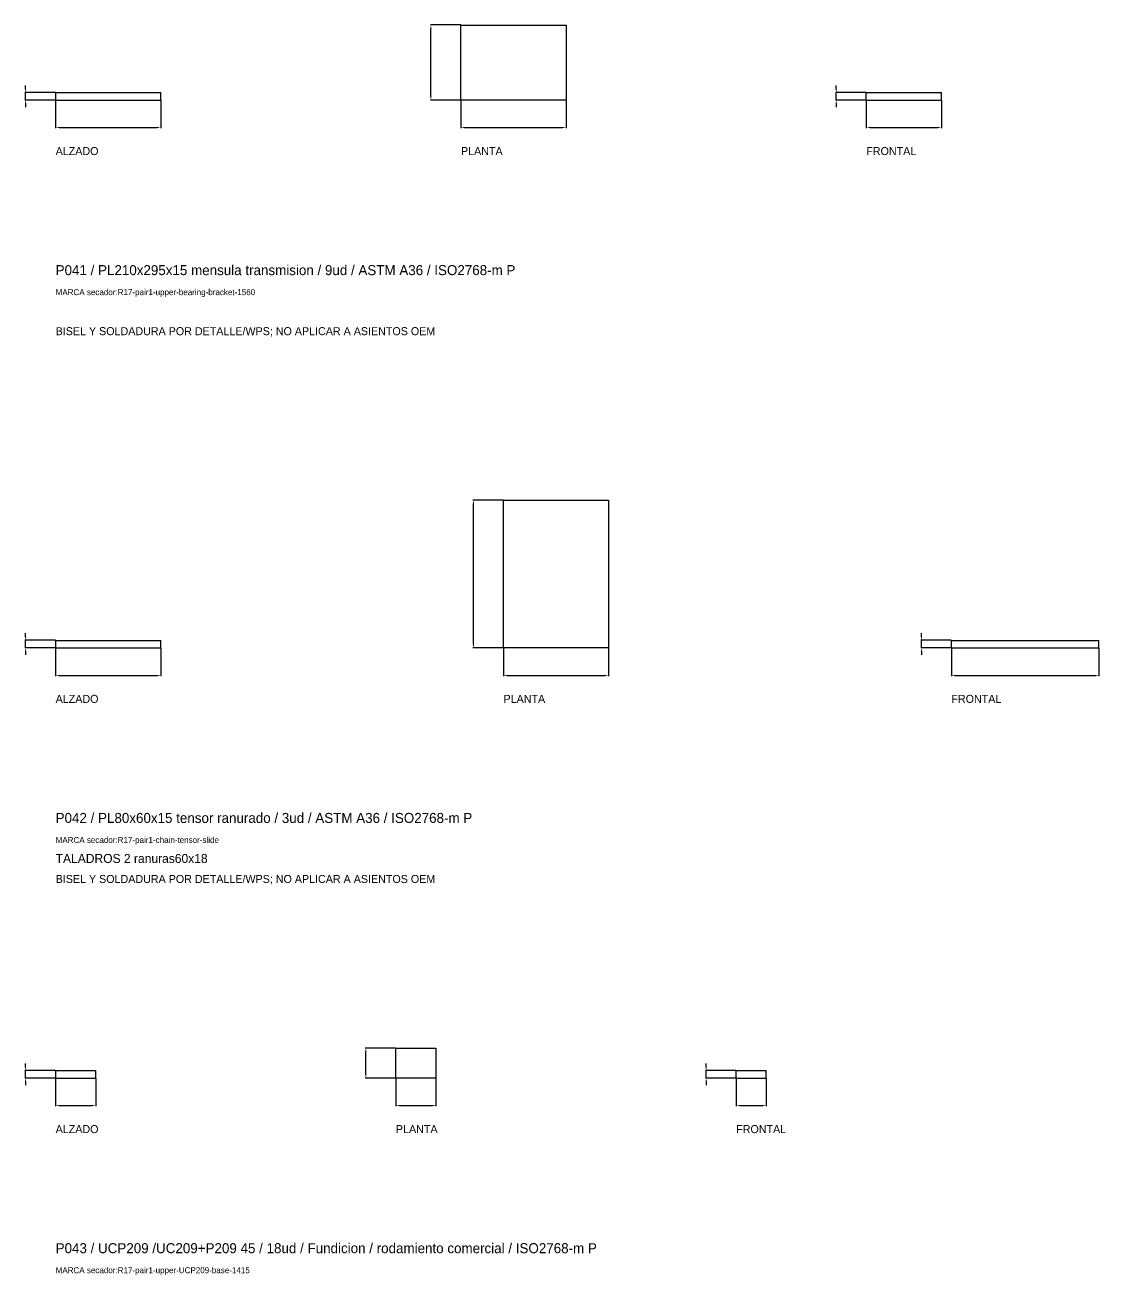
# Model space of a CAD drawing. Header units: millimetres. Extents: x -61 to 13940, y -87340 to 371.
# Drawn here: x -61 to 2085, y -53333 to -50834 of the extents above; entities that cross this region are included whole.
import ezdxf

# ---------------------------------------------------------------- set-up
doc = ezdxf.new("R2010")
doc.units = ezdxf.units.MM
for name, color, linetype in [('R18_COTAS_P', 1, 'Continuous'), ('R18_PIEZAS_P', 3, 'Continuous'), ('R18_TEXTOS', 7, 'Continuous')]:
    doc.layers.add(name, color=color, linetype=linetype)
doc.dimstyles.get("Standard").update_dxf_attribs({"dimtxt": 2.5, "dimasz": 2.5, "dimexe": 1.25, "dimexo": 0.625, "dimtad": 1, "dimcen": 2.5, "dimazin": 3, "dimtfac": 1, "dimtmove": 0, "dimatfit": 3, "dimarcsym": 0})

# ---------------------------------------------------------------- blocks, each defined once
blk = doc.blocks.new('*D243')
at = {"layer": 'Defpoints', "color": 0, "transparency": 16777216}
for p in [(0, -50984.2), (210, -50984.2), (210, -51039.2)]:
    blk.add_point(p, dxfattribs=at)
at = {"layer": 'R18_COTAS_P', "color": 0, "lineweight": -2, "transparency": 16777216}
for p, q in [((0, -50984.8), (0, -51040.5)), ((210, -50984.8), (210, -51040.5)), ((7, -51039.2), (203, -51039.2))]:
    blk.add_line(p, q, dxfattribs=at)
at = {"layer": 'R18_COTAS_P', "color": 0, "transparency": 16777216}
for points in [[(7, -51038.1), (7, -51040.4), (0, -51039.2)], [(203, -51038.1), (203, -51040.4), (210, -51039.2)]]:
    blk.add_solid(points, dxfattribs=at)
blk = doc.blocks.new('*D244')
at = {"layer": 'Defpoints', "color": 0, "transparency": 16777216}
for p in [(-60, -50969.2), (0, -50969.2), (0, -50984.2)]:
    blk.add_point(p, dxfattribs=at)
at = {"layer": 'R18_COTAS_P', "color": 0, "lineweight": -2, "transparency": 16777216}
for p, q in [((-0.6, -50969.2), (-61.3, -50969.2)), ((-60, -50962.2), (-60, -50955.2)), ((-60, -50984.2), (-60, -50969.2)), ((-0.6, -50984.2), (-61.3, -50984.2)), ((-60, -50991.2), (-60, -50998.2))]:
    blk.add_line(p, q, dxfattribs=at)
at = {"layer": 'R18_COTAS_P', "color": 0, "transparency": 16777216}
for points in [[(-61.2, -50962.2), (-58.8, -50962.2), (-60, -50969.2)], [(-61.2, -50991.2), (-58.8, -50991.2), (-60, -50984.2)]]:
    blk.add_solid(points, dxfattribs=at)
blk = doc.blocks.new('*D245')
at = {"layer": 'Defpoints', "color": 0, "transparency": 16777216}
for p in [(810, -50984.2), (1020, -50984.2), (1020, -51039.2)]:
    blk.add_point(p, dxfattribs=at)
at = {"layer": 'R18_COTAS_P', "color": 0, "lineweight": -2, "transparency": 16777216}
for p, q in [((810, -50984.8), (810, -51040.5)), ((1020, -50984.8), (1020, -51040.5)), ((817, -51039.2), (1013, -51039.2))]:
    blk.add_line(p, q, dxfattribs=at)
at = {"layer": 'R18_COTAS_P', "color": 0, "transparency": 16777216}
for points in [[(817, -51038.1), (817, -51040.4), (810, -51039.2)], [(1013, -51038.1), (1013, -51040.4), (1020, -51039.2)]]:
    blk.add_solid(points, dxfattribs=at)
blk = doc.blocks.new('*D246')
at = {"layer": 'Defpoints', "color": 0, "transparency": 16777216}
for p in [(750, -50834.2), (810, -50834.2), (810, -50984.2)]:
    blk.add_point(p, dxfattribs=at)
at = {"layer": 'R18_COTAS_P', "color": 0, "lineweight": -2, "transparency": 16777216}
for p, q in [((809.4, -50834.2), (748.8, -50834.2)), ((750, -50977.2), (750, -50841.2)), ((809.4, -50984.2), (748.8, -50984.2))]:
    blk.add_line(p, q, dxfattribs=at)
at = {"layer": 'R18_COTAS_P', "color": 0, "transparency": 16777216}
for points in [[(748.8, -50841.2), (751.2, -50841.2), (750, -50834.2)], [(748.8, -50977.2), (751.2, -50977.2), (750, -50984.2)]]:
    blk.add_solid(points, dxfattribs=at)
blk = doc.blocks.new('*D247')
at = {"layer": 'Defpoints', "color": 0, "transparency": 16777216}
for p in [(1620, -50984.2), (1770, -50984.2), (1770, -51039.2)]:
    blk.add_point(p, dxfattribs=at)
at = {"layer": 'R18_COTAS_P', "color": 0, "lineweight": -2, "transparency": 16777216}
for p, q in [((1620, -50984.8), (1620, -51040.5)), ((1770, -50984.8), (1770, -51040.5)), ((1627, -51039.2), (1763, -51039.2))]:
    blk.add_line(p, q, dxfattribs=at)
at = {"layer": 'R18_COTAS_P', "color": 0, "transparency": 16777216}
for points in [[(1627, -51038.1), (1627, -51040.4), (1620, -51039.2)], [(1763, -51038.1), (1763, -51040.4), (1770, -51039.2)]]:
    blk.add_solid(points, dxfattribs=at)
blk = doc.blocks.new('*D248')
at = {"layer": 'Defpoints', "color": 0, "transparency": 16777216}
for p in [(1560, -50969.2), (1620, -50969.2), (1620, -50984.2)]:
    blk.add_point(p, dxfattribs=at)
at = {"layer": 'R18_COTAS_P', "color": 0, "lineweight": -2, "transparency": 16777216}
for p, q in [((1619.4, -50969.2), (1558.8, -50969.2)), ((1560, -50962.2), (1560, -50955.2)), ((1560, -50984.2), (1560, -50969.2)), ((1619.4, -50984.2), (1558.8, -50984.2)), ((1560, -50991.2), (1560, -50998.2))]:
    blk.add_line(p, q, dxfattribs=at)
at = {"layer": 'R18_COTAS_P', "color": 0, "transparency": 16777216}
for points in [[(1558.8, -50962.2), (1561.2, -50962.2), (1560, -50969.2)], [(1558.8, -50991.2), (1561.2, -50991.2), (1560, -50984.2)]]:
    blk.add_solid(points, dxfattribs=at)
blk = doc.blocks.new('*D249')
at = {"layer": 'Defpoints', "color": 0, "transparency": 16777216}
for p in [(0, -52079.2), (210, -52079.2), (210, -52134.2)]:
    blk.add_point(p, dxfattribs=at)
at = {"layer": 'R18_COTAS_P', "color": 0, "lineweight": -2, "transparency": 16777216}
for p, q in [((0, -52079.8), (0, -52135.5)), ((210, -52079.8), (210, -52135.5)), ((7, -52134.2), (203, -52134.2))]:
    blk.add_line(p, q, dxfattribs=at)
at = {"layer": 'R18_COTAS_P', "color": 0, "transparency": 16777216}
for points in [[(7, -52133.1), (7, -52135.4), (0, -52134.2)], [(203, -52133.1), (203, -52135.4), (210, -52134.2)]]:
    blk.add_solid(points, dxfattribs=at)
blk = doc.blocks.new('*D250')
at = {"layer": 'Defpoints', "color": 0, "transparency": 16777216}
for p in [(-60, -52064.2), (0, -52064.2), (0, -52079.2)]:
    blk.add_point(p, dxfattribs=at)
at = {"layer": 'R18_COTAS_P', "color": 0, "lineweight": -2, "transparency": 16777216}
for p, q in [((-0.6, -52064.2), (-61.3, -52064.2)), ((-60, -52057.2), (-60, -52050.2)), ((-60, -52079.2), (-60, -52064.2)), ((-0.6, -52079.2), (-61.3, -52079.2)), ((-60, -52086.2), (-60, -52093.2))]:
    blk.add_line(p, q, dxfattribs=at)
at = {"layer": 'R18_COTAS_P', "color": 0, "transparency": 16777216}
for points in [[(-61.2, -52057.2), (-58.8, -52057.2), (-60, -52064.2)], [(-61.2, -52086.2), (-58.8, -52086.2), (-60, -52079.2)]]:
    blk.add_solid(points, dxfattribs=at)
blk = doc.blocks.new('*D251')
at = {"layer": 'Defpoints', "color": 0, "transparency": 16777216}
for p in [(895, -52079.2), (1105, -52079.2), (1105, -52134.2)]:
    blk.add_point(p, dxfattribs=at)
at = {"layer": 'R18_COTAS_P', "color": 0, "lineweight": -2, "transparency": 16777216}
for p, q in [((895, -52079.8), (895, -52135.5)), ((1105, -52079.8), (1105, -52135.5)), ((902, -52134.2), (1098, -52134.2))]:
    blk.add_line(p, q, dxfattribs=at)
at = {"layer": 'R18_COTAS_P', "color": 0, "transparency": 16777216}
for points in [[(902, -52133.1), (902, -52135.4), (895, -52134.2)], [(1098, -52133.1), (1098, -52135.4), (1105, -52134.2)]]:
    blk.add_solid(points, dxfattribs=at)
blk = doc.blocks.new('*D252')
at = {"layer": 'Defpoints', "color": 0, "transparency": 16777216}
for p in [(835, -51784.2), (895, -51784.2), (895, -52079.2)]:
    blk.add_point(p, dxfattribs=at)
at = {"layer": 'R18_COTAS_P', "color": 0, "lineweight": -2, "transparency": 16777216}
for p, q in [((894.4, -51784.2), (833.8, -51784.2)), ((835, -52072.2), (835, -51791.2)), ((894.4, -52079.2), (833.8, -52079.2))]:
    blk.add_line(p, q, dxfattribs=at)
at = {"layer": 'R18_COTAS_P', "color": 0, "transparency": 16777216}
for points in [[(833.8, -51791.2), (836.2, -51791.2), (835, -51784.2)], [(833.8, -52072.2), (836.2, -52072.2), (835, -52079.2)]]:
    blk.add_solid(points, dxfattribs=at)
blk = doc.blocks.new('*D253')
at = {"layer": 'Defpoints', "color": 0, "transparency": 16777216}
for p in [(1790, -52079.2), (2085, -52079.2), (2085, -52134.2)]:
    blk.add_point(p, dxfattribs=at)
at = {"layer": 'R18_COTAS_P', "color": 0, "lineweight": -2, "transparency": 16777216}
for p, q in [((1790, -52079.8), (1790, -52135.5)), ((2085, -52079.8), (2085, -52135.5)), ((1797, -52134.2), (2078, -52134.2))]:
    blk.add_line(p, q, dxfattribs=at)
at = {"layer": 'R18_COTAS_P', "color": 0, "transparency": 16777216}
for points in [[(1797, -52133.1), (1797, -52135.4), (1790, -52134.2)], [(2078, -52133.1), (2078, -52135.4), (2085, -52134.2)]]:
    blk.add_solid(points, dxfattribs=at)
blk = doc.blocks.new('*D254')
at = {"layer": 'Defpoints', "color": 0, "transparency": 16777216}
for p in [(1730, -52064.2), (1790, -52064.2), (1790, -52079.2)]:
    blk.add_point(p, dxfattribs=at)
at = {"layer": 'R18_COTAS_P', "color": 0, "lineweight": -2, "transparency": 16777216}
for p, q in [((1789.4, -52064.2), (1728.8, -52064.2)), ((1730, -52057.2), (1730, -52050.2)), ((1730, -52079.2), (1730, -52064.2)), ((1789.4, -52079.2), (1728.8, -52079.2)), ((1730, -52086.2), (1730, -52093.2))]:
    blk.add_line(p, q, dxfattribs=at)
at = {"layer": 'R18_COTAS_P', "color": 0, "transparency": 16777216}
for points in [[(1728.8, -52057.2), (1731.2, -52057.2), (1730, -52064.2)], [(1728.8, -52086.2), (1731.2, -52086.2), (1730, -52079.2)]]:
    blk.add_solid(points, dxfattribs=at)
blk = doc.blocks.new('*D255')
at = {"layer": 'Defpoints', "color": 0, "transparency": 16777216}
for p in [(0, -52939.2), (80, -52939.2), (80, -52994.2)]:
    blk.add_point(p, dxfattribs=at)
at = {"layer": 'R18_COTAS_P', "color": 0, "lineweight": -2, "transparency": 16777216}
for p, q in [((0, -52939.8), (0, -52995.5)), ((80, -52939.8), (80, -52995.5)), ((7, -52994.2), (73, -52994.2))]:
    blk.add_line(p, q, dxfattribs=at)
at = {"layer": 'R18_COTAS_P', "color": 0, "transparency": 16777216}
for points in [[(7, -52993.1), (7, -52995.4), (0, -52994.2)], [(73, -52993.1), (73, -52995.4), (80, -52994.2)]]:
    blk.add_solid(points, dxfattribs=at)
blk = doc.blocks.new('*D256')
at = {"layer": 'Defpoints', "color": 0, "transparency": 16777216}
for p in [(-60, -52924.2), (0, -52924.2), (0, -52939.2)]:
    blk.add_point(p, dxfattribs=at)
at = {"layer": 'R18_COTAS_P', "color": 0, "lineweight": -2, "transparency": 16777216}
for p, q in [((-60, -52917.2), (-60, -52910.2)), ((-0.6, -52924.2), (-61.3, -52924.2)), ((-0.6, -52939.2), (-61.3, -52939.2)), ((-60, -52939.2), (-60, -52924.2)), ((-60, -52946.2), (-60, -52953.2))]:
    blk.add_line(p, q, dxfattribs=at)
at = {"layer": 'R18_COTAS_P', "color": 0, "transparency": 16777216}
for points in [[(-61.2, -52917.2), (-58.8, -52917.2), (-60, -52924.2)], [(-61.2, -52946.2), (-58.8, -52946.2), (-60, -52939.2)]]:
    blk.add_solid(points, dxfattribs=at)
blk = doc.blocks.new('*D257')
at = {"layer": 'Defpoints', "color": 0, "transparency": 16777216}
for p in [(680, -52939.2), (760, -52939.2), (760, -52994.2)]:
    blk.add_point(p, dxfattribs=at)
at = {"layer": 'R18_COTAS_P', "color": 0, "lineweight": -2, "transparency": 16777216}
for p, q in [((680, -52939.8), (680, -52995.5)), ((760, -52939.8), (760, -52995.5)), ((687, -52994.2), (753, -52994.2))]:
    blk.add_line(p, q, dxfattribs=at)
at = {"layer": 'R18_COTAS_P', "color": 0, "transparency": 16777216}
for points in [[(687, -52993.1), (687, -52995.4), (680, -52994.2)], [(753, -52993.1), (753, -52995.4), (760, -52994.2)]]:
    blk.add_solid(points, dxfattribs=at)
blk = doc.blocks.new('*D258')
at = {"layer": 'Defpoints', "color": 0, "transparency": 16777216}
for p in [(620, -52879.2), (680, -52879.2), (680, -52939.2)]:
    blk.add_point(p, dxfattribs=at)
at = {"layer": 'R18_COTAS_P', "color": 0, "lineweight": -2, "transparency": 16777216}
for p, q in [((679.4, -52879.2), (618.8, -52879.2)), ((620, -52932.2), (620, -52886.2)), ((679.4, -52939.2), (618.8, -52939.2))]:
    blk.add_line(p, q, dxfattribs=at)
at = {"layer": 'R18_COTAS_P', "color": 0, "transparency": 16777216}
for points in [[(618.8, -52886.2), (621.2, -52886.2), (620, -52879.2)], [(618.8, -52932.2), (621.2, -52932.2), (620, -52939.2)]]:
    blk.add_solid(points, dxfattribs=at)
blk = doc.blocks.new('*D259')
at = {"layer": 'Defpoints', "color": 0, "transparency": 16777216}
for p in [(1360, -52939.2), (1420, -52939.2), (1420, -52994.2)]:
    blk.add_point(p, dxfattribs=at)
at = {"layer": 'R18_COTAS_P', "color": 0, "lineweight": -2, "transparency": 16777216}
for p, q in [((1360, -52939.8), (1360, -52995.5)), ((1420, -52939.8), (1420, -52995.5)), ((1367, -52994.2), (1413, -52994.2))]:
    blk.add_line(p, q, dxfattribs=at)
at = {"layer": 'R18_COTAS_P', "color": 0, "transparency": 16777216}
for points in [[(1367, -52993.1), (1367, -52995.4), (1360, -52994.2)], [(1413, -52993.1), (1413, -52995.4), (1420, -52994.2)]]:
    blk.add_solid(points, dxfattribs=at)
blk = doc.blocks.new('*D260')
at = {"layer": 'Defpoints', "color": 0, "transparency": 16777216}
for p in [(1300, -52924.2), (1360, -52924.2), (1360, -52939.2)]:
    blk.add_point(p, dxfattribs=at)
at = {"layer": 'R18_COTAS_P', "color": 0, "lineweight": -2, "transparency": 16777216}
for p, q in [((1300, -52917.2), (1300, -52910.2)), ((1359.4, -52924.2), (1298.8, -52924.2)), ((1359.4, -52939.2), (1298.8, -52939.2)), ((1300, -52939.2), (1300, -52924.2)), ((1300, -52946.2), (1300, -52953.2))]:
    blk.add_line(p, q, dxfattribs=at)
at = {"layer": 'R18_COTAS_P', "color": 0, "transparency": 16777216}
for points in [[(1298.8, -52917.2), (1301.2, -52917.2), (1300, -52924.2)], [(1298.8, -52946.2), (1301.2, -52946.2), (1300, -52939.2)]]:
    blk.add_solid(points, dxfattribs=at)

msp = doc.modelspace()

# ---------------------------------------------------------------- linework, layer by layer
at = {"layer": 'R18_PIEZAS_P'}
for p, q in [((810, -50984.219), (810, -50834.219)), ((810, -50834.219), (1020, -50834.219)), ((1020, -50834.219), (1020, -50984.219)), ((0, -50969.219), (210, -50969.219)), ((0, -50969.219), (0, -50984.219)), ((210, -50984.219), (210, -50969.219)), ((1620, -50969.219), (1770, -50969.219)), ((1620, -50984.219), (1620, -50969.219)), ((1770, -50984.219), (1770, -50969.219)), ((0, -50984.219), (210, -50984.219)), ((1020, -50984.219), (810, -50984.219)), ((1620, -50984.219), (1770, -50984.219)), ((895, -52079.219), (895, -51784.219)), ((895, -51784.219), (1105, -51784.219)), ((1105, -51784.219), (1105, -52079.219)), ((0, -52064.219), (210, -52064.219)), ((0, -52064.219), (0, -52079.219)), ((210, -52079.219), (210, -52064.219)), ((1790, -52064.219), (2085, -52064.219)), ((1790, -52079.219), (1790, -52064.219)), ((2085, -52079.219), (2085, -52064.219)), ((0, -52079.219), (210, -52079.219)), ((1105, -52079.219), (895, -52079.219)), ((1790, -52079.219), (2085, -52079.219)), ((680, -52939.219), (680, -52879.219)), ((680, -52879.219), (760, -52879.219)), ((760, -52879.219), (760, -52939.219)), ((0, -52924.219), (80, -52924.219)), ((0, -52924.219), (0, -52939.219)), ((0, -52939.219), (80, -52939.219)), ((80, -52939.219), (80, -52924.219)), ((760, -52939.219), (680, -52939.219)), ((1360, -52924.219), (1420, -52924.219)), ((1360, -52939.219), (1360, -52924.219)), ((1360, -52939.219), (1420, -52939.219)), ((1420, -52939.219), (1420, -52924.219))]:
    msp.add_line(p, q, dxfattribs=at)

# ---------------------------------------------------------------- texts
at = {"layer": 'R18_TEXTOS'}
for s, height, p in [('ALZADO', 16, (0, -51094.219)), ('PLANTA', 16, (810, -51094.219)), ('FRONTAL', 16, (1620, -51094.219)), ('P041 / PL210x295x15 mensula transmision / 9ud / ASTM A36 / ISO2768-m P', 20, (0, -51334.219)), ('MARCA secador:R17-pair1-upper-bearing-bracket-1560', 12, (0, -51374.219)), ('BISEL Y SOLDADURA POR DETALLE/WPS; NO APLICAR A ASIENTOS OEM', 16, (0, -51454.219)), ('ALZADO', 16, (0, -52189.219)), ('PLANTA', 16, (895, -52189.219)), ('FRONTAL', 16, (1790, -52189.219)), ('P042 / PL80x60x15 tensor ranurado / 3ud / ASTM A36 / ISO2768-m P', 20, (0, -52429.219)), ('MARCA secador:R17-pair1-chain-tensor-slide', 12, (0, -52469.219)), ('TALADROS 2 ranuras60x18', 18, (0, -52509.219)), ('BISEL Y SOLDADURA POR DETALLE/WPS; NO APLICAR A ASIENTOS OEM', 16, (0, -52549.219)), ('ALZADO', 16, (0, -53049.219)), ('PLANTA', 16, (680, -53049.219)), ('FRONTAL', 16, (1360, -53049.219)), ('P043 / UCP209 /UC209+P209 45 / 18ud / Fundicion / rodamiento comercial / ISO2768-m P', 20, (0, -53289.219)), ('MARCA secador:R17-pair1-upper-UCP209-base-1415', 12, (0, -53329.219))]:
    msp.add_text(s, height=height, dxfattribs=at).set_placement(p)

# ---------------------------------------------------------------- dimensions: what is measured, and where the dimension line sits
at = {"layer": 'R18_COTAS_P'}
for base, p1, p2, picture, middle in [((750, -50834.219), (810, -50984.219), (810, -50834.219), '*D246', (750, -50909.219)), ((-60, -50969.219), (0, -50984.219), (0, -50969.219), '*D244', (-60, -50976.719)), ((1560, -50969.219), (1620, -50984.219), (1620, -50969.219), '*D248', (1560, -50976.719)), ((835, -51784.219), (895, -52079.219), (895, -51784.219), '*D252', (835, -51931.719)), ((-60, -52064.219), (0, -52079.219), (0, -52064.219), '*D250', (-60, -52071.719)), ((1730, -52064.219), (1790, -52079.219), (1790, -52064.219), '*D254', (1730, -52071.719)), ((620, -52879.219), (680, -52939.219), (680, -52879.219), '*D258', (620, -52909.219)), ((-60, -52924.219), (0, -52939.219), (0, -52924.219), '*D256', (-60, -52931.719)), ((1300, -52924.219), (1360, -52939.219), (1360, -52924.219), '*D260', (1300, -52931.719))]:
    dim = msp.add_linear_dim(base=base, p1=p1, p2=p2, angle=90, dimstyle='Standard', override={"dimtxt": 16, "dimasz": 7, "dimtad": 1, "dimdec": 2}, dxfattribs=at)
    dim.commit()
    dim.dimension.update_dxf_attribs({"geometry": picture, "text_midpoint": middle})
for base, p1, p2, picture, middle in [((210, -51039.219), (0, -50984.219), (210, -50984.219), '*D243', (105, -51039.219)), ((1020, -51039.219), (810, -50984.219), (1020, -50984.219), '*D245', (915, -51039.219)), ((1770, -51039.219), (1620, -50984.219), (1770, -50984.219), '*D247', (1695, -51039.219)), ((210, -52134.219), (0, -52079.219), (210, -52079.219), '*D249', (105, -52134.219)), ((1105, -52134.219), (895, -52079.219), (1105, -52079.219), '*D251', (1000, -52134.219)), ((2085, -52134.219), (1790, -52079.219), (2085, -52079.219), '*D253', (1937.5, -52134.219)), ((80, -52994.219), (0, -52939.219), (80, -52939.219), '*D255', (40, -52994.219)), ((760, -52994.219), (680, -52939.219), (760, -52939.219), '*D257', (720, -52994.219)), ((1420, -52994.219), (1360, -52939.219), (1420, -52939.219), '*D259', (1390, -52994.219))]:
    dim = msp.add_linear_dim(base=base, p1=p1, p2=p2, dimstyle='Standard', override={"dimtxt": 16, "dimasz": 7, "dimtad": 1, "dimdec": 2}, dxfattribs=at)
    dim.commit()
    dim.dimension.update_dxf_attribs({"geometry": picture, "text_midpoint": middle})

doc.saveas('drawing.dxf')
